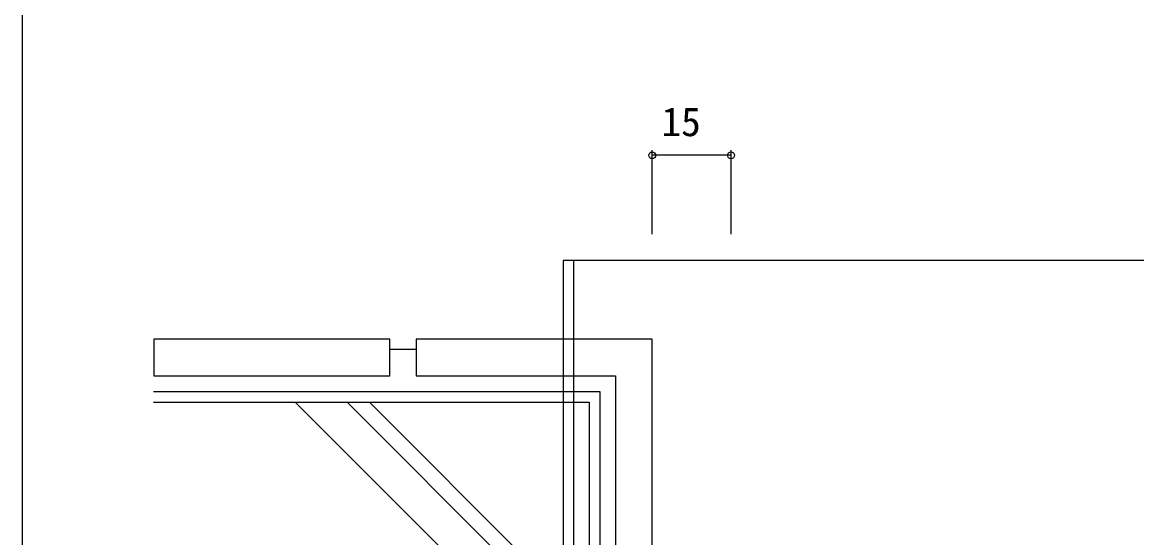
# Model space of a CAD drawing. Units: millimetres, scale not verified. Extents: x -437 to 438, y -681 to 678.
# Drawn here: x -436.8 to -224.5, y -394.8 to -296.7 of the extents above; entities that cross this region are included whole.
import ezdxf
from ezdxf.enums import TextEntityAlignment as Align

# ---------------------------------------------------------------- set-up
doc = ezdxf.new("R2010")
doc.units = ezdxf.units.MM
doc.header["$LTSCALE"] = 4
for name, color, linetype in [('0-3_YKK_12', 2, 'Continuous'), ('0-5_YKK_D', 6, 'Continuous'), ('0-6_YKK_ZWAK', 7, 'Continuous'), ('0-7_YSS_K', 3, 'Continuous')]:
    doc.layers.add(name, color=color, linetype=linetype)
doc.styles.add('ＭＳ ゴシック', font='')
doc.styles.get('ＭＳ ゴシック').set_extended_font_data('MS Gothic')

msp = doc.modelspace()

# ---------------------------------------------------------------- linework, layer by layer
at = {"layer": '0-3_YKK_12'}
for p, q in [((-0.8, -342.006), (-333.764, -342.006)), ((-331.764, -342.006), (-331.764, -357.006)), ((-331.764, -357.006), (-331.764, -430.01))]:
    msp.add_line(p, q, dxfattribs=at)
msp.add_lwpolyline([(-333.764, -342.006), (-333.764, -357.006), (-333.764, -430.01)], dxfattribs=at)
at = {"layer": '0-5_YKK_D'}
for p, q in [((-316.767, -337.006), (-316.767, -321.006)), ((-301.764, -322.006), (-316.767, -322.006)), ((-301.764, -337.006), (-301.764, -321.006))]:
    msp.add_line(p, q, dxfattribs=at)
for centre in [(-316.767, -322.006), (-301.764, -322.006)]:
    msp.add_circle(centre, 0.637, dxfattribs=at)
at = {"layer": '0-6_YKK_ZWAK'}
msp.add_line((-436.8, 644), (-436.8, -681), dxfattribs=at)
at = {"layer": '0-7_YSS_K'}
for p, q in [((-411.802, -359.002), (-411.767, -359.002)), ((-361.767, -359.002), (-366.767, -359.002)), ((-384.787, -369.002), (-348.433, -405.357)), ((-374.888, -369.002), (-340.513, -403.377)), ((-370.645, -369.002), (-337.119, -402.529))]:
    msp.add_line(p, q, dxfattribs=at)
for points in [[(-366.767, -364.002), (-366.767, -357.002), (-411.767, -357.002), (-411.767, -364.002)], [(-323.767, -364.002), (-323.767, -402.002), (-316.767, -402.002), (-316.767, -357.002), (-361.767, -357.002), (-361.767, -364.002)]]:
    msp.add_lwpolyline(points, close=True, dxfattribs=at)
for points in [[(-411.802, -367.002), (-326.767, -367.002), (-326.767, -402.002), (-356.767, -409.502), (-356.767, -517.002), (-411.802, -517.002)], [(-411.802, -369.002), (-328.767, -369.002), (-328.767, -400.441), (-358.767, -407.941), (-358.767, -515.002), (-411.802, -515.002)]]:
    msp.add_lwpolyline(points, dxfattribs=at)

# ---------------------------------------------------------------- texts
at = {"layer": '0-5_YKK_D', "style": 'ＭＳ ゴシック'}
msp.add_text('15', height=5.499, dxfattribs=at).set_placement((-315.018, -320.006), align=Align.BOTTOM_LEFT)

doc.saveas('drawing.dxf')
